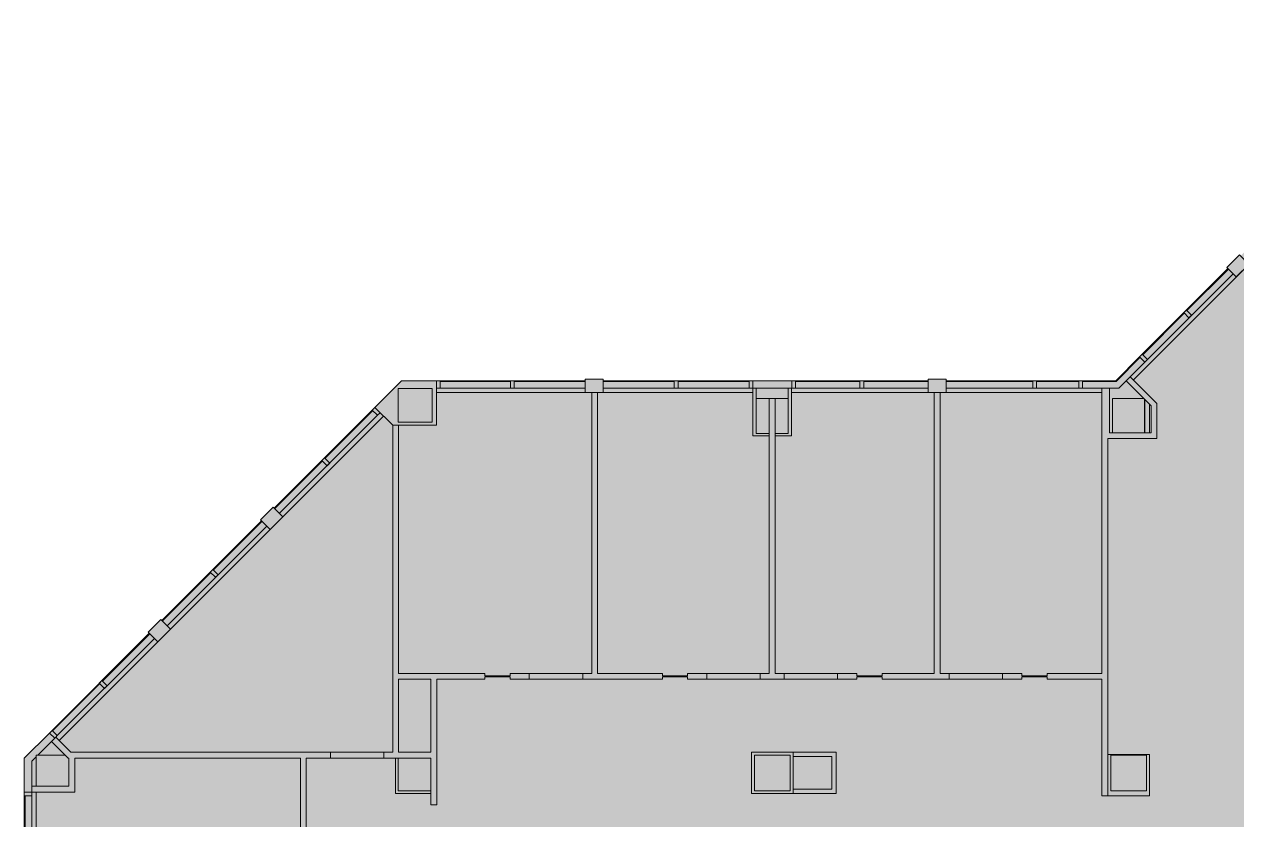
# Model space of a CAD drawing. Header units: inches. Extents: x -1101 to 2979, y -461 to 1753.
# Drawn here: x -1100 to -283, y 1217 to 1752 of the extents above; entities that cross this region are included whole.
import ezdxf

# ---------------------------------------------------------------- set-up
doc = ezdxf.new("R2010")
doc.units = ezdxf.units.IN
doc.header["$MEASUREMENT"] = 0
for name, color, linetype, lineweight in [('820 1st St NE_04_Clean_dwg _2_', 8, 'Continuous', 9), ('A-DETL-GENF', 92, 'Continuous', 9), ('A-WALL', 113, 'Continuous', 13), ('A-WALL-PATT', 111, 'Continuous', 13), ('I-WALL', 2, 'Continuous', 13), ('IRF-COLUMN', 250, 'Continuous', 9), ('IRF-COLUMN-HATCH', 250, 'Continuous', 9), ('IRF-WALL-FULL-HT', 250, 'Continuous', 9), ('IRF-WALL-FULL-HT-HATCH', 250, 'Continuous', 9), ('IRF-WINDOW', 250, 'Continuous', 9)]:
    doc.layers.add(name, color=color, linetype=linetype, lineweight=lineweight)

# ---------------------------------------------------------------- blocks, each defined once
blk = doc.blocks.new('820 1st St NE_04_Clean_dwg _2_-2559314-Reflected Ceiling Plan')
at = {"layer": 'IRF-COLUMN-HATCH'}
for points in [[(-835.59, 1484.07), (-824.84, 1484.07), (-824.84, 1506.92), (-847.59, 1506.92), (-847.59, 1484.07), (-837.87, 1484.07)], [(-344.98, 1477.07), (-344.98, 1499.55), (-345.5, 1500.07), (-366.48, 1500.07), (-366.48, 1477.07), (-345.82, 1477.07)], [(-1079.08, 1239.07), (-1069.59, 1239.07), (-1069.59, 1258.07), (-1069.93, 1258.07), (-1071.93, 1260.07), (-1091.59, 1260.07), (-1091.59, 1239.07), (-1082.61, 1239.07)], [(-830.53, 1236.07), (-825.59, 1236.07), (-825.59, 1258.07), (-847.59, 1258.07), (-847.59, 1236.07)], [(-607.59, 1236.07), (-583.59, 1236.07), (-583.59, 1260.07), (-607.59, 1260.07), (-607.59, 1245.97)], [(-364.81, 1236.07), (-343.59, 1236.07), (-343.59, 1260.07), (-367.59, 1260.07), (-367.59, 1236.07)]]:
    blk.add_hatch(color=256, dxfattribs=at).paths.add_polyline_path(points, flags=0)
h = blk.add_hatch(color=256, dxfattribs=at)
h.paths.add_polyline_path([(-597.73, 1476.57), (-597.73, 1500.07), (-606.48, 1500.07), (-606.48, 1476.57)], flags=0)
h.paths.add_polyline_path([(-584.98, 1476.57), (-584.98, 1500.07), (-593.73, 1500.07), (-593.73, 1476.57)], flags=0)
at = {"layer": 'IRF-WALL-FULL-HT-HATCH'}
for points in [[(-283.13, 1581.94), (-274.64, 1590.42), (-281.01, 1596.79), (-289.49, 1588.3), (-288.78, 1587.59)], [(-370.53, 1507.07), (-362.24, 1507.07), (-344.65, 1524.66), (-348.18, 1528.2), (-364.31, 1512.07), (-386.59, 1512.07), (-386.59, 1507.07), (-373.56, 1507.07)], [(-717.34, 1504.07), (-709.63, 1504.07), (-709.63, 1513.07), (-721.63, 1513.07), (-721.63, 1504.07)], [(-606.48, 1507.07), (-582.59, 1507.07), (-582.59, 1512.07), (-608.68, 1512.07), (-608.68, 1507.07)], [(-482.59, 1504.07), (-478.59, 1504.07), (-478.59, 1513.07), (-490.59, 1513.07), (-490.59, 1504.07), (-486.59, 1504.07)], [(-606.48, 1475.07), (-606.48, 1507.07), (-608.73, 1507.07), (-608.73, 1475.07), (-608.68, 1475.07)], [(-582.73, 1475.07), (-582.73, 1507.07), (-584.98, 1507.07), (-584.98, 1475.07)], [(-368.28, 1477.07), (-368.28, 1507.07), (-368.56, 1507.07), (-368.56, 1477.07)], [(-341.59, 1477.07), (-341.59, 1496.15), (-344.59, 1499.15), (-344.59, 1477.07), (-344.47, 1477.07)], [(-933.95, 1411.9), (-925.46, 1420.38), (-932, 1426.93), (-940.49, 1418.44), (-939.78, 1417.73)], [(-1009.61, 1336.24), (-1001.12, 1344.72), (-1007.66, 1351.27), (-1016.15, 1342.78), (-1015.44, 1342.07)], [(-1094.59, 1235.07), (-1094.59, 1255.85), (-1091.59, 1258.85), (-1091.59, 1260.07), (-1090.38, 1260.07), (-1079.08, 1271.36), (-1082.61, 1274.9), (-1099.59, 1257.92), (-1099.59, 1235.07), (-1099.31, 1235.07)], [(-825.59, 1234.07), (-825.59, 1236.07), (-847.59, 1236.07), (-847.59, 1258.07), (-849.59, 1258.07), (-849.59, 1234.07), (-830.53, 1234.07)], [(-552.59, 1234.07), (-552.59, 1262.07), (-581.59, 1262.07), (-581.59, 1259.07), (-555.59, 1259.07), (-555.59, 1237.07), (-581.59, 1237.07), (-581.59, 1234.07), (-555.59, 1234.07)]]:
    blk.add_hatch(color=256, dxfattribs=at).paths.add_polyline_path(points, flags=0)
h = blk.add_hatch(color=256, dxfattribs=at)
h.paths.add_polyline_path([(-851.38, 1482.07), (-821.95, 1482.07), (-821.95, 1512.07), (-845.45, 1512.07), (-863.41, 1494.1), (-853.38, 1484.07)], flags=0)
h.paths.add_polyline_path([(-845.95, 1484.07), (-847.59, 1484.07), (-847.59, 1506.92), (-824.84, 1506.92), (-824.84, 1484.07), (-835.59, 1484.07)], flags=0)
h = blk.add_hatch(color=256, dxfattribs=at)
h.paths.add_polyline_path([(-597.73, 1475.07), (-597.73, 1476.57), (-606.48, 1476.57), (-606.48, 1475.07)], flags=0)
h.paths.add_polyline_path([(-584.98, 1475.07), (-584.98, 1476.57), (-593.73, 1476.57), (-593.73, 1475.07)], flags=0)
h = blk.add_hatch(color=256, dxfattribs=at)
h.paths.add_polyline_path([(-1091.59, 1239.07), (-1091.59, 1258.85), (-1094.59, 1255.85), (-1094.59, 1239.07), (-1091.89, 1239.07)], flags=0)
h.paths.add_polyline_path([(-1090.38, 1260.07), (-1071.93, 1260.07), (-1081.15, 1269.29), (-1082.61, 1267.83)], flags=0)
h = blk.add_hatch(color=256, dxfattribs=at)
h.paths.add_polyline_path([(-609.59, 1234.07), (-581.59, 1234.07), (-581.59, 1262.07), (-609.59, 1262.07), (-609.59, 1236.07)], flags=0)
h.paths.add_polyline_path([(-607.59, 1236.07), (-607.59, 1260.07), (-583.59, 1260.07), (-583.59, 1236.07)], flags=0)
h = blk.add_hatch(color=256, dxfattribs=at)
h.paths.add_polyline_path([(-369.56, 1232.49), (-341.59, 1232.49), (-341.59, 1260.49), (-369.56, 1260.49), (-369.56, 1232.5)], flags=0)
h.paths.add_polyline_path([(-343.59, 1236.07), (-367.59, 1236.07), (-367.59, 1260.07), (-343.59, 1260.07), (-343.59, 1256.03)], flags=0)
at = {"layer": 'IRF-COLUMN'}
for p, q in [((-344.98, 1477.07), (-344.98, 1499.55)), ((-606.48, 1476.57), (-597.73, 1476.57))]:
    blk.add_line(p, q, dxfattribs=at)
at = {"layer": 'IRF-COLUMN', "flags": 128}
for points in [[(-847.59, 1484.07), (-824.84, 1484.07), (-824.84, 1506.92), (-847.59, 1506.92)], [(-607.59, 1236.07), (-583.59, 1236.07), (-583.59, 1260.07), (-607.59, 1260.07)], [(-367.59, 1236.07), (-343.59, 1236.07), (-343.59, 1260.07), (-367.59, 1260.07)]]:
    blk.add_lwpolyline(points, close=True, dxfattribs=at)
for points in [[(-597.73, 1500.07), (-606.48, 1500.07), (-606.48, 1476.57)], [(-593.73, 1476.57), (-584.98, 1476.57), (-584.98, 1500.07), (-593.73, 1500.07)], [(-345.5, 1500.07), (-366.48, 1500.07), (-366.48, 1477.07)], [(-1071.93, 1260.07), (-1091.59, 1260.07), (-1091.59, 1239.07)], [(-847.59, 1258.07), (-847.59, 1236.07), (-825.59, 1236.07)]]:
    blk.add_lwpolyline(points, dxfattribs=at)
at = {"layer": 'IRF-WALL-FULL-HT'}
for p, q in [((-721.63, 1509.32), (-721.63, 1509.82)), ((-713.34, 1504.07), (-709.63, 1504.07)), ((-709.63, 1509.82), (-709.63, 1509.32)), ((-584.98, 1507.07), (-584.98, 1500.07)), ((-490.59, 1509.32), (-490.59, 1509.82)), ((-482.59, 1504.07), (-478.59, 1504.07)), ((-478.59, 1509.82), (-478.59, 1509.32)), ((-344.59, 1477.07), (-344.59, 1499.15)), ((-341.59, 1496.15), (-341.59, 1477.07)), ((-847.38, 1482.07), (-821.95, 1482.07)), ((-1090.38, 1260.07), (-1081.15, 1269.29)), ((-341.59, 1260.49), (-369.56, 1260.49))]:
    blk.add_line(p, q, dxfattribs=at)
at = {"layer": 'IRF-WALL-FULL-HT', "flags": 128}
for points in [[(-274.64, 1590.42), (-281.01, 1596.79), (-289.49, 1588.3), (-283.13, 1581.94)], [(-925.46, 1420.38), (-932, 1426.93), (-940.49, 1418.44), (-933.95, 1411.9)], [(-1001.12, 1344.72), (-1009.61, 1336.24), (-1016.15, 1342.78), (-1007.66, 1351.27)]]:
    blk.add_lwpolyline(points, close=True, dxfattribs=at)
for points in [[(-347.83, 1527.84), (-364.11, 1511.57), (-386.59, 1511.57)], [(-354.54, 1514.76), (-344.65, 1524.66), (-348.18, 1528.2), (-364.31, 1512.07)], [(-821.95, 1482.07), (-821.95, 1512.07), (-845.45, 1512.07), (-863.41, 1494.1), (-851.38, 1482.07)], [(-709.63, 1504.07), (-709.63, 1513.07), (-721.63, 1513.07), (-721.63, 1504.07), (-717.34, 1504.07)], [(-582.73, 1507.07), (-582.59, 1507.07), (-582.59, 1512.07), (-608.68, 1512.07), (-608.68, 1507.07), (-606.48, 1507.07), (-606.48, 1500.07)], [(-478.59, 1504.07), (-478.59, 1513.07), (-490.59, 1513.07), (-490.59, 1504.07), (-486.59, 1504.07)], [(-364.31, 1512.07), (-386.59, 1512.07), (-386.59, 1507.07), (-373.56, 1507.07)], [(-368.56, 1507.07), (-362.24, 1507.07), (-357.37, 1511.93)], [(-608.68, 1507.07), (-608.73, 1507.07), (-608.73, 1475.07), (-597.73, 1475.07)], [(-593.73, 1475.07), (-582.73, 1475.07), (-582.73, 1507.07), (-584.98, 1507.07), (-606.48, 1507.07)], [(-1079.08, 1271.36), (-1082.61, 1274.9), (-1099.59, 1257.92), (-1099.59, 1235.07), (-1094.59, 1235.07)], [(-1094.59, 1239.07), (-1094.59, 1255.85), (-1091.59, 1258.85)], [(-849.59, 1258.07), (-849.59, 1234.07), (-825.59, 1234.07)], [(-581.59, 1234.07), (-552.59, 1234.07), (-552.59, 1262.07), (-581.59, 1262.07), (-609.59, 1262.07), (-609.59, 1234.07), (-581.59, 1234.07), (-581.59, 1262.07)], [(-581.59, 1237.07), (-555.59, 1237.07), (-555.59, 1259.07), (-581.59, 1259.07)], [(-369.56, 1232.49), (-341.59, 1232.49), (-341.59, 1260.49)]]:
    blk.add_lwpolyline(points, dxfattribs=at)
at = {"layer": 'IRF-WINDOW'}
for p, q in [((-352.42, 1512.64), (-134.63, 1730.44)), ((-316.36, 1559.31), (-288.43, 1587.24)), ((-342.88, 1526.43), (-285.25, 1584.06)), ((-346.06, 1529.61), (-318.13, 1557.54)), ((-820.57, 1512.07), (-821.3, 1512.07)), ((-820.09, 1512.07), (-721.63, 1512.07)), ((-819.45, 1511.57), (-772.11, 1511.57)), ((-769.61, 1511.57), (-721.63, 1511.57)), ((-709.63, 1511.57), (-661.66, 1511.57)), ((-659.16, 1511.57), (-611.18, 1511.57)), ((-581.36, 1512.07), (-583.86, 1512.07)), ((-580.09, 1511.57), (-536.59, 1511.57)), ((-534.09, 1511.57), (-490.59, 1511.57)), ((-478.59, 1511.57), (-420.09, 1511.57)), ((-417.59, 1511.57), (-389.09, 1511.57)), ((-821.95, 1504.07), (-717.34, 1504.07)), ((-821.3, 1507.07), (-820.57, 1507.07)), ((-820.09, 1507.07), (-721.63, 1507.07)), ((-819.45, 1509.82), (-819.45, 1509.32)), ((-713.34, 1504.07), (-608.73, 1504.07)), ((-611.18, 1509.32), (-611.18, 1509.82)), ((-582.73, 1504.07), (-486.59, 1504.07)), ((-582.61, 1507.07), (-581.36, 1507.07)), ((-580.09, 1509.82), (-580.09, 1509.32)), ((-580.09, 1507.07), (-490.59, 1507.07)), ((-482.59, 1504.07), (-373.56, 1504.07)), ((-389.09, 1509.32), (-389.09, 1509.82)), ((-1076.03, 1269.82), (-857.58, 1488.27)), ((-930.94, 1425.86), (-898.77, 1458.04)), ((-897.18, 1456.45), (-897.53, 1456.8)), ((-895.76, 1458.57), (-895.41, 1458.21)), ((-1006.95, 1350.56), (-939.78, 1417.73)), ((-1003.42, 1347.02), (-936.24, 1414.2)), ((-972.13, 1384.68), (-939.43, 1417.38)), ((-1006.6, 1350.2), (-973.9, 1382.91)), ((-972.31, 1381.32), (-972.66, 1381.67)), ((-970.89, 1383.44), (-970.54, 1383.08)), ((-1046.91, 1309.9), (-1015.09, 1341.72)), ((-1077.31, 1273.13), (-1011.9, 1338.54)), ((-1080.49, 1276.31), (-1048.67, 1308.13)), ((-1045.67, 1308.66), (-1045.31, 1308.31)), ((-1047.08, 1306.54), (-1047.44, 1306.89)), ((-1079.26, 1275.07), (-1078.9, 1274.72)), ((-1094.59, 1235.07), (-1099.31, 1235.07)), ((-1094.59, 1232.57), (-1094.59, 1235.07)), ((-1091.59, 1130.12), (-1091.59, 1235.07)), ((-1099.08, 1232.57), (-1099.08, 1186.04)), ((-1096.84, 1232.57), (-1097.34, 1232.57))]:
    blk.add_line(p, q, dxfattribs=at)
at = {"layer": 'IRF-WINDOW', "flags": 128}
for points in [[(-346.41, 1529.97), (-348.18, 1528.2), (-344.65, 1524.66), (-342.88, 1526.43), (-346.41, 1529.97), (-288.78, 1587.59)], [(-709.63, 1507.07), (-611.18, 1507.07), (-611.18, 1512.07)], [(-611.18, 1507.07), (-608.68, 1507.07), (-608.68, 1512.07), (-611.18, 1512.07), (-709.63, 1512.07)], [(-490.59, 1512.07), (-580.09, 1512.07), (-582.59, 1512.07), (-582.59, 1507.07), (-580.09, 1507.07), (-580.09, 1512.07)], [(-478.59, 1507.07), (-389.09, 1507.07), (-389.09, 1512.07)], [(-389.09, 1507.07), (-386.59, 1507.07), (-386.59, 1512.07), (-389.09, 1512.07), (-478.59, 1512.07)], [(-861.64, 1488.8), (-859.88, 1490.57), (-863.41, 1494.1), (-865.18, 1492.33), (-931.29, 1426.22)], [(-927.76, 1422.68), (-861.64, 1488.8), (-865.18, 1492.33)], [(-1015.44, 1342.07), (-1080.85, 1276.67), (-1082.61, 1274.9), (-1079.08, 1271.36)], [(-1078.33, 1272.12), (-1077.31, 1273.13), (-1080.85, 1276.67)], [(-1099.59, 1134.3), (-1099.59, 1232.57), (-1099.59, 1235.07)], [(-1094.59, 1134.3), (-1094.59, 1232.57), (-1099.59, 1232.57)]]:
    blk.add_lwpolyline(points, dxfattribs=at)
for points in [[(-316.71, 1559.66), (-318.48, 1557.9), (-314.95, 1554.36), (-313.18, 1556.13)], [(-819.45, 1512.07), (-821.95, 1512.07), (-821.95, 1507.07), (-819.45, 1507.07)], [(-769.61, 1512.07), (-772.11, 1512.07), (-772.11, 1507.07), (-769.61, 1507.07)], [(-659.16, 1512.07), (-661.66, 1512.07), (-661.66, 1507.07), (-659.16, 1507.07)], [(-534.09, 1512.07), (-536.59, 1512.07), (-536.59, 1507.07), (-534.09, 1507.07)], [(-417.59, 1512.07), (-420.09, 1512.07), (-420.09, 1507.07), (-417.59, 1507.07)], [(-864.83, 1491.98), (-897, 1459.81)], [(-897.35, 1460.16), (-899.12, 1458.39), (-895.59, 1454.86), (-893.82, 1456.62), (-897.35, 1460.16), (-899.12, 1458.39), (-895.59, 1454.86), (-893.82, 1456.62)], [(-972.48, 1385.03), (-974.25, 1383.26), (-970.72, 1379.73), (-968.95, 1381.49)], [(-1047.26, 1310.25), (-1049.03, 1308.49), (-1045.49, 1304.95), (-1043.72, 1306.72)]]:
    blk.add_lwpolyline(points, close=True, dxfattribs=at)

msp = doc.modelspace()

# ---------------------------------------------------------------- hatches: boundary and pattern name
at = {"layer": 'A-DETL-GENF'}
h = msp.add_hatch(color=9, dxfattribs=at)
h.paths.add_polyline_path([(-421.68, 111.26), (-368.71, 111.26), (-368.71, 149.72), (-357.59, 149.72), (-357.59, 514.07), (-371.59, 514.07), (-371.59, 546.01), (-357.59, 546.01), (-357.59, 695.99), (-69.59, 695.99), (-69.59, 756.49), (-190.59, 756.49), (-190.59, 764.49), (-214.59, 764.49), (-214.59, 756.49), (-233.03, 756.49), (-233.03, 776.24), (-199.53, 776.24), (-199.53, 865.24), (-226.53, 865.24), (-226.53, 1018.19), (-341.59, 1018.19), (-341.59, 994.07), (-369.59, 994.07), (-369.59, 1018.19), (-581.59, 1018.19), (-581.59, 994.07), (-605.71, 994.07), (-605.71, 782.07), (-581.59, 782.07), (-581.59, 754.07), (-1062.84, 754.07), (-1062.84, 755.32), (-1094.59, 755.32), (-1094.59, 755.07), (-1099.31, 755.07), (-1099.31, 540.51), (-1072.11, 540.51), (-1056.38, 524.78), (-1082.59, 498.57), (-1084.63, 500.62), (-1084.63, 458.62), (-898.14, 272.12), (-861.14, 272.12), (-864.41, 275.4), (-835.7, 304.11), (-821.83, 290.23), (-821.83, 258.66), (-847.67, 258.66), (-847.54, 258.52), (-608.55, 258.52), (-608.55, 300.82), (-582.34, 300.82), (-582.34, 259.53), (-592.94, 248.93), (-455.27, 111.26)], flags=0)
h.paths.add_polyline_path([(-592.94, 256), (-587.34, 261.6), (-587.34, 276.07), (-603.55, 276.07), (-603.55, 263.52), (-600.47, 263.52), (-595.07, 258.13)], flags=0)
h.paths.add_polyline_path([(-847.59, 265.64), (-847.59, 285.15), (-857.34, 275.4), (-848.41, 266.46)], flags=0)
h.paths.add_polyline_path([(-835.7, 286.82), (-825.48, 286.82), (-835.7, 297.04), (-845.92, 286.82), (-843.68, 286.82)], flags=0)
h.paths.add_polyline_path([(-1082.59, 505.64), (-1072.17, 516.07), (-1093.01, 516.07), (-1084.36, 507.41)], flags=0)
h.paths.add_polyline_path([(-847.59, 514.07), (-849.59, 514.07), (-849.59, 542.07), (-821.59, 542.07), (-821.59, 514.07), (-823.59, 514.07)], flags=0)
h.paths.add_polyline_path([(-604.8, 516.07), (-611.59, 516.07), (-611.59, 546.07), (-547.59, 546.07), (-547.59, 516.07), (-602.54, 516.07)], flags=0)
h.paths.add_polyline_path([(-1071.59, 516.64), (-1063.45, 524.78), (-1071.59, 532.92), (-1071.59, 522.05)], flags=0)
h.paths.add_polyline_path([(-567.77, 519.07), (-550.59, 519.07), (-550.59, 543.07), (-608.59, 543.07), (-608.59, 519.07), (-604.8, 519.07), (-604.8, 540.07), (-583.59, 540.07), (-583.59, 519.07), (-574.59, 519.07)], flags=0)
h.paths.add_polyline_path([(-357.59, 754.07), (-369.59, 754.07), (-369.59, 782.07), (-341.59, 782.07), (-341.59, 754.07), (-353.59, 754.07)], flags=0)
h.paths.add_polyline_path([(687.82, 755.49), (700.41, 755.49), (700.41, 764.49), (676.41, 764.49), (676.41, 755.49)], flags=0)
h.paths.add_polyline_path([(658.41, 755.49), (658.41, 763.49), (672.41, 763.49), (672.41, 768.49), (705.41, 768.49), (705.41, 965.49), (620.41, 965.49), (620.41, 763.49), (622.41, 763.49), (622.41, 755.49)], flags=0)
h.paths.add_polyline_path([(606.41, 755.49), (606.41, 760.49), (612.41, 760.49), (612.41, 947.23), (592.41, 947.23), (592.41, 971.23), (612.41, 971.23), (612.41, 1012.49), (422.41, 1012.49), (422.41, 816.07), (564.41, 816.07), (564.41, 760.49), (570.41, 760.49), (570.41, 755.49)], flags=0)
h.paths.add_polyline_path([(496.41, 755.49), (496.41, 760.49), (559.41, 760.49), (559.41, 811.07), (422.41, 811.07), (422.41, 760.49), (460.41, 760.49), (460.41, 755.49)], flags=0)
h.paths.add_polyline_path([(32.47, 756.49), (32.47, 762.49), (35.47, 762.49), (35.47, 780.49), (63.67, 780.49), (63.67, 874.6), (-24.53, 874.6), (-24.53, 898.6), (-52.53, 898.6), (-52.53, 924.6), (-168.53, 924.6), (-168.53, 892.6), (-184.59, 892.6), (-184.59, 783.49), (-145.59, 783.49), (-145.59, 775.49), (-19.59, 775.49), (-19.59, 837.07), (-13.59, 837.07), (-13.59, 762.49), (-3.53, 762.49), (-3.53, 756.49)], flags=0)
h.paths.add_polyline_path([(41.47, 756.49), (63.67, 756.49), (63.67, 774.49), (41.47, 774.49), (41.47, 762.49)], flags=0)
h.paths.add_polyline_path([(-1094.59, 757.57), (-1087.59, 757.57), (-1087.59, 778.92), (-1094.59, 778.92), (-1094.59, 777.61)], flags=0)
h.paths.add_polyline_path([(-966.82, 757.82), (-913.59, 757.82), (-913.59, 814.12), (-911.84, 814.12), (-911.84, 831.12), (-913.59, 831.12), (-913.59, 844.12), (-909.59, 844.12), (-909.59, 831.12), (-911.34, 831.12), (-911.34, 814.12), (-909.59, 814.12), (-909.59, 798.07), (-891.59, 798.07), (-891.59, 794.07), (-909.59, 794.07), (-909.59, 757.82), (-849.59, 757.82), (-849.59, 794.07), (-855.59, 794.07), (-855.59, 798.07), (-849.59, 798.07), (-849.59, 854.07), (-847.84, 854.07), (-847.84, 871.07), (-849.59, 871.07), (-849.59, 884.07), (-845.59, 884.07), (-845.59, 871.07), (-847.34, 871.07), (-847.34, 854.07), (-845.59, 854.07), (-845.59, 782.07), (-821.59, 782.07), (-821.59, 757.82), (-609.59, 757.82), (-609.59, 782.07), (-609.46, 782.07), (-609.46, 926.07), (-845.59, 926.07), (-845.59, 920.07), (-849.59, 920.07), (-849.59, 936.07), (-845.59, 936.07), (-845.59, 930.07), (-609.46, 930.07), (-609.46, 994.07), (-609.59, 994.07), (-609.59, 1018.07), (-821.59, 1018.07), (-821.59, 994.07), (-845.59, 994.07), (-845.59, 972.07), (-849.59, 972.07), (-849.59, 1184.49), (-825.59, 1184.49), (-825.59, 1190.49), (-821.59, 1190.49), (-821.59, 1184.49), (-801.59, 1184.49), (-801.59, 1182.74), (-784.59, 1182.74), (-784.59, 1184.49), (-771.59, 1184.49), (-771.59, 1180.49), (-784.59, 1180.49), (-784.59, 1182.24), (-801.59, 1182.24), (-801.59, 1180.49), (-845.59, 1180.49), (-845.59, 1022.07), (-729.59, 1022.07), (-729.59, 1180.49), (-735.59, 1180.49), (-735.59, 1184.49), (-719.59, 1184.49), (-719.59, 1180.49), (-725.59, 1180.49), (-725.59, 1022.07), (-609.59, 1022.07), (-609.59, 1180.49), (-653.59, 1180.49), (-653.59, 1182.24), (-670.59, 1182.24), (-670.59, 1180.49), (-683.59, 1180.49), (-683.59, 1184.49), (-670.59, 1184.49), (-670.59, 1182.74), (-653.59, 1182.74), (-653.59, 1184.49), (-599.59, 1184.49), (-599.59, 1180.49), (-605.59, 1180.49), (-605.59, 1022.07), (-581.59, 1022.07), (-581.59, 1021.94), (-477.59, 1021.94), (-477.59, 1180.49), (-533.59, 1180.49), (-533.59, 1182.24), (-550.59, 1182.24), (-550.59, 1180.49), (-563.59, 1180.49), (-563.59, 1184.49), (-550.59, 1184.49), (-550.59, 1182.74), (-533.59, 1182.74), (-533.59, 1184.49), (-417.59, 1184.49), (-417.59, 1182.74), (-400.59, 1182.74), (-400.59, 1184.49), (-387.59, 1184.49), (-387.59, 1180.49), (-400.59, 1180.49), (-400.59, 1182.24), (-417.59, 1182.24), (-417.59, 1180.49), (-473.59, 1180.49), (-473.59, 1021.94), (-369.59, 1021.94), (-369.59, 1022.07), (-345.59, 1022.07), (-345.59, 1180.49), (-351.59, 1180.49), (-351.59, 1184.49), (-335.59, 1184.49), (-335.59, 1180.49), (-341.59, 1180.49), (-341.59, 1021.94), (-226.53, 1021.94), (-226.53, 1180.49), (-269.59, 1180.49), (-269.59, 1182.24), (-286.59, 1182.24), (-286.59, 1180.49), (-299.59, 1180.49), (-299.59, 1184.49), (-286.59, 1184.49), (-286.59, 1182.74), (-269.59, 1182.74), (-269.59, 1184.49), (-226.53, 1184.49), (-226.51, 1260.49), (-129.59, 1260.49), (-129.59, 1405.07), (-105.59, 1405.07), (-105.59, 1472.07), (-129.59, 1472.07), (-129.59, 1502.07), (-101.59, 1502.07), (-101.59, 1405.07), (-71.59, 1405.07), (-71.59, 1401.07), (-125.59, 1401.07), (-125.59, 1260.49), (-29.59, 1260.49), (-29.59, 1401.07), (-35.59, 1401.07), (-35.59, 1405.07), (-29.59, 1405.07), (-29.59, 1456.07), (-25.59, 1456.07), (-25.59, 1381.28), (133.27, 1381.28), (133.27, 1474.07), (110.41, 1474.07), (110.41, 1498.07), (-25.59, 1498.07), (-25.59, 1492.07), (-29.59, 1492.07), (-29.59, 1502.07), (133.27, 1502.07), (133.27, 1562.07), (127.27, 1562.07), (127.27, 1566.07), (133.27, 1566.07), (133.27, 1715.07), (111.27, 1715.07), (111.27, 1747.07), (111.44, 1747.07), (111.44, 1752.07), (10.39, 1752.07), (10.39, 1746.07), (-1.61, 1746.07), (-1.61, 1752.07), (-103.44, 1752.07), (-103.47, 1724.32), (-115.99, 1711.8), (-116.43, 1712.16), (-117.59, 1713.4), (-117.59, 1566.07), (-69.61, 1566.07), (-69.61, 1564.32), (-52.61, 1564.32), (-52.61, 1566.07), (-39.61, 1566.07), (-39.61, 1562.07), (-52.61, 1562.07), (-52.61, 1563.82), (-69.61, 1563.82), (-69.61, 1562.07), (-121.59, 1562.07), (-121.59, 1715.07), (-119.26, 1715.07), (-140.28, 1736.09), (-202.52, 1673.86), (-196.86, 1668.2), (-205.35, 1659.72), (-211, 1665.38), (-280.3, 1596.08), (-274.64, 1590.42), (-283.13, 1581.94), (-288.78, 1587.59), (-348.18, 1528.2), (-344.65, 1524.66), (-354.54, 1514.76), (-336.53, 1496.75), (-336.53, 1473.07), (-369.56, 1473.07), (-369.56, 1260.49), (-341.59, 1260.49), (-341.59, 1232.49), (-373.56, 1232.49), (-373.56, 1311.07), (-410.59, 1311.07), (-410.59, 1312.82), (-427.59, 1312.82), (-427.59, 1311.07), (-440.59, 1311.07), (-440.59, 1315.07), (-427.59, 1315.07), (-427.59, 1313.32), (-410.59, 1313.32), (-410.59, 1315.07), (-373.56, 1315.07), (-373.56, 1507.07), (-386.59, 1507.07), (-386.59, 1511.57), (-478.59, 1511.57), (-478.59, 1504.07), (-482.59, 1504.07), (-482.59, 1315.07), (-476.59, 1315.07), (-476.59, 1311.07), (-521.73, 1311.07), (-521.73, 1312.82), (-538.73, 1312.82), (-538.73, 1311.07), (-551.73, 1311.07), (-551.73, 1315.07), (-538.73, 1315.07), (-538.73, 1313.32), (-521.73, 1313.32), (-521.73, 1315.07), (-486.59, 1315.07), (-486.59, 1504.07), (-490.59, 1504.07), (-490.59, 1511.57), (-582.59, 1511.57), (-582.59, 1507.07), (-582.73, 1507.07), (-582.73, 1475.07), (-593.73, 1475.07), (-593.73, 1315.07), (-587.73, 1315.07), (-587.73, 1311.07), (-603.73, 1311.07), (-603.73, 1315.07), (-597.73, 1315.07), (-597.73, 1475.07), (-608.73, 1475.07), (-608.73, 1507.07), (-608.68, 1507.07), (-608.68, 1511.57), (-709.63, 1511.57), (-709.63, 1504.07), (-713.34, 1504.07), (-713.34, 1315.07), (-669.73, 1315.07), (-669.73, 1313.32), (-652.73, 1313.32), (-652.73, 1315.07), (-639.73, 1315.07), (-639.73, 1311.07), (-652.73, 1311.07), (-652.73, 1312.82), (-669.73, 1312.82), (-669.73, 1311.07), (-723.34, 1311.07), (-723.34, 1315.07), (-717.34, 1315.07), (-717.34, 1504.07), (-721.63, 1504.07), (-721.63, 1511.57), (-821.95, 1511.57), (-821.95, 1482.07), (-847.38, 1482.07), (-847.38, 1315.07), (-789.34, 1315.07), (-789.34, 1313.32), (-772.34, 1313.32), (-772.34, 1315.07), (-759.34, 1315.07), (-759.34, 1311.07), (-772.34, 1311.07), (-772.34, 1312.82), (-789.34, 1312.82), (-789.34, 1311.07), (-821.59, 1311.07), (-821.59, 1226.49), (-825.59, 1226.49), (-825.59, 1234.07), (-849.59, 1234.07), (-849.59, 1258.07), (-857.38, 1258.07), (-857.38, 1262.07), (-851.38, 1262.07), (-851.38, 1482.07), (-863.41, 1494.1), (-931.29, 1426.22), (-925.46, 1420.38), (-933.95, 1411.9), (-939.78, 1417.73), (-1006.95, 1350.56), (-1001.12, 1344.72), (-1009.61, 1336.24), (-1015.44, 1342.07), (-1082.61, 1274.9), (-1079.08, 1271.36), (-1078.33, 1272.12), (-1068.28, 1262.07), (-893.38, 1262.07), (-893.38, 1258.07), (-909.59, 1258.07), (-909.59, 1202.12), (-911.34, 1202.12), (-911.34, 1185.12), (-909.59, 1185.12), (-909.59, 1172.12), (-913.59, 1172.12), (-913.59, 1185.12), (-911.84, 1185.12), (-911.84, 1202.12), (-913.59, 1202.12), (-913.59, 1258.07), (-1065.59, 1258.07), (-1065.59, 1235.07), (-1099.31, 1235.07), (-1099.31, 1134.3), (-1091.59, 1134.3), (-1091.59, 1130.12), (-913.59, 1130.12), (-913.59, 1136.12), (-909.59, 1136.12), (-909.59, 1082.12), (-911.34, 1082.12), (-911.34, 1065.12), (-909.59, 1065.12), (-909.59, 1052.07), (-913.59, 1052.07), (-913.59, 1065.12), (-911.84, 1065.12), (-911.84, 1082.12), (-913.59, 1082.12), (-913.59, 1126.12), (-1091.59, 1126.12), (-1091.59, 1122.3), (-1099.31, 1122.3), (-1099.31, 1021.17), (-1062.09, 1021.17), (-1062.09, 1010.07), (-913.59, 1010.07), (-913.59, 1016.07), (-909.59, 1016.07), (-909.59, 1000.07), (-913.59, 1000.07), (-913.59, 1006.07), (-1062.09, 1006.07), (-1062.09, 995.07), (-1099.31, 995.07), (-1099.31, 890.12), (-913.59, 890.12), (-913.59, 934.12), (-911.84, 934.12), (-911.84, 951.12), (-913.59, 951.12), (-913.59, 964.07), (-909.59, 964.07), (-909.59, 951.12), (-911.34, 951.12), (-911.34, 934.12), (-909.59, 934.12), (-909.59, 880.12), (-913.59, 880.12), (-913.59, 886.12), (-1099.31, 886.12), (-1099.31, 781.17), (-1062.09, 781.17), (-1062.09, 757.82), (-1058.15, 757.82)], flags=0)
h.paths.add_polyline_path([(-218.59, 761.49), (-218.59, 768.49), (-190.59, 768.49), (-190.59, 865.24), (-195.53, 865.24), (-195.53, 772.24), (-229.03, 772.24), (-229.03, 761.49)], flags=0)
h.paths.add_polyline_path([(-151.59, 762.49), (-19.59, 762.49), (-19.59, 769.49), (-151.59, 769.49), (-151.59, 777.49), (-184.59, 777.49), (-184.59, 762.49)], flags=0)
h.paths.add_polyline_path([(323.41, 763.49), (414.41, 763.49), (414.41, 868.07), (323.41, 868.07), (323.41, 846.07), (315.41, 846.07), (315.41, 794.07), (323.41, 794.07), (323.41, 777.61)], flags=0)
h.paths.add_polyline_path([(71.67, 763.49), (163.41, 763.49), (163.41, 794.07), (171.41, 794.07), (171.41, 846.07), (163.41, 846.07), (163.41, 868.07), (71.67, 868.07), (71.67, 777.61)], flags=0)
h.paths.add_polyline_path([(-220.53, 871.24), (-190.59, 871.24), (-190.59, 898.6), (-174.53, 898.6), (-174.53, 903.6), (-220.53, 903.6), (-220.53, 892.6)], flags=0)
h.paths.add_polyline_path([(414.41, 876.07), (414.41, 971.99), (323.41, 971.99), (323.41, 947.36), (315.41, 947.36), (315.41, 895.36), (323.41, 895.36), (323.41, 876.07), (396.03, 876.07)], flags=0)
h.paths.add_polyline_path([(163.41, 876.07), (163.41, 895.36), (171.41, 895.36), (171.41, 947.36), (163.41, 947.36), (163.41, 974.07), (74.67, 974.07), (74.67, 876.07), (123.46, 876.07)], flags=0)
h.paths.add_polyline_path([(-1.61, 880.6), (66.67, 880.6), (66.67, 1130.49), (-80.33, 1130.49), (-80.33, 1190.49), (-83.43, 1190.49), (-83.43, 1196.49), (-119.43, 1196.49), (-119.43, 1190.49), (-122.53, 1190.49), (-122.53, 940.6), (-18.53, 940.6), (-18.53, 880.6)], flags=0)
h.paths.add_polyline_path([(-24.53, 904.6), (-24.53, 934.6), (-168.53, 934.6), (-168.53, 930.6), (-46.53, 930.6), (-46.53, 904.6)], flags=0)
h.paths.add_polyline_path([(-220.53, 911.6), (-174.53, 911.6), (-174.53, 940.6), (-130.53, 940.6), (-130.53, 978.07), (-220.53, 978.07), (-220.53, 934.6)], flags=0)
h.paths.add_polyline_path([(668.6, 973.49), (707.41, 973.49), (707.41, 1051.49), (659.41, 1051.49), (659.41, 1012.49), (617.41, 1012.49), (617.41, 973.49), (659.41, 973.49)], flags=0)
h.paths.add_polyline_path([(396.03, 979.99), (414.41, 979.99), (414.41, 1080.07), (323.41, 1080.07), (323.41, 1055.36), (315.41, 1055.36), (315.41, 1003.36), (323.41, 1003.36), (323.41, 979.99)], flags=0)
h.paths.add_polyline_path([(123.46, 982.07), (163.41, 982.07), (163.41, 1003.36), (171.41, 1003.36), (171.41, 1055.36), (163.41, 1055.36), (163.41, 1080.07), (74.67, 1080.07), (74.67, 982.07)], flags=0)
h.paths.add_polyline_path([(-149.11, 986.07), (-130.53, 986.07), (-130.53, 1190.49), (-133.53, 1190.49), (-133.53, 1196.49), (-169.53, 1196.49), (-169.53, 1190.49), (-191.53, 1190.49), (-191.53, 1184.49), (-211.03, 1184.49), (-211.03, 1150.99), (-218.53, 1150.99), (-218.53, 986.07), (-151.48, 986.07)], flags=0)
h.paths.add_polyline_path([(-1094.59, 1000.07), (-1087.59, 1000.07), (-1087.59, 1018.92), (-1094.59, 1018.92), (-1094.59, 1006.07)], flags=0)
h.paths.add_polyline_path([(612.41, 1018.49), (653.41, 1018.49), (653.41, 1022.24), (590.66, 1022.24), (590.66, 1046.24), (570.91, 1046.24), (570.91, 1022.24), (442.91, 1022.24), (442.91, 1046.24), (422.41, 1046.24), (422.41, 1018.49), (593.79, 1018.49)], flags=0)
h.paths.add_polyline_path([(447.91, 1027.24), (565.91, 1027.24), (565.91, 1051.24), (595.66, 1051.24), (595.66, 1027.24), (653.41, 1027.24), (653.41, 1175.99), (530.91, 1175.99), (530.91, 1107.99), (464.41, 1107.99), (464.41, 1112.99), (485.41, 1112.99), (485.41, 1118.99), (490.41, 1118.99), (490.41, 1112.99), (525.91, 1112.99), (525.91, 1175.49), (490.41, 1175.49), (490.41, 1142.99), (485.41, 1142.99), (485.41, 1190.49), (481.41, 1190.49), (481.41, 1196.49), (445.41, 1196.49), (445.41, 1190.49), (422.41, 1190.49), (422.41, 1112.99), (428.41, 1112.99), (428.41, 1107.99), (422.41, 1107.99), (422.41, 1051.24), (447.91, 1051.24)], flags=0)
h.paths.add_polyline_path([(659.41, 1057.49), (707.41, 1057.49), (707.41, 1074.49), (659.41, 1074.49)], flags=0)
h.paths.add_polyline_path([(323.41, 1088.07), (414.41, 1088.07), (414.41, 1188.49), (323.41, 1188.49), (323.41, 1156.26), (315.41, 1156.26), (315.41, 1104.26), (323.41, 1104.26)], flags=0)
h.paths.add_polyline_path([(112.02, 1088.07), (163.41, 1088.07), (163.41, 1104.26), (171.41, 1104.26), (171.41, 1156.26), (163.41, 1156.26), (163.41, 1188.49), (74.67, 1188.49), (74.67, 1088.07)], flags=0)
h.paths.add_polyline_path([(-24.53, 1136.49), (48.67, 1136.49), (48.67, 1190.49), (30.67, 1190.49), (30.67, 1196.49), (-5.33, 1196.49), (-5.33, 1190.49), (-74.33, 1190.49), (-74.33, 1136.49), (-69.59, 1136.49)], flags=0)
h.paths.add_polyline_path([(66.67, 1136.49), (66.67, 1190.49), (54.67, 1190.49), (54.67, 1136.49), (63.67, 1136.49)], flags=0)
h.paths.add_polyline_path([(-216.03, 1155.99), (-216.03, 1184.49), (-218.53, 1184.49), (-218.53, 1155.99)], flags=0)
h.paths.add_polyline_path([(653.41, 1180.99), (653.41, 1190.49), (524.41, 1190.49), (524.41, 1181.49), (525.91, 1181.49), (525.91, 1180.99), (611.63, 1180.99)], flags=0)
h.paths.add_polyline_path([(491.41, 1181.49), (518.41, 1181.49), (518.41, 1196.49), (491.41, 1196.49), (491.41, 1187.28)], flags=0)
h.paths.add_polyline_path([(680.41, 1182.49), (680.41, 1196.49), (662.41, 1196.49), (662.41, 1192.49), (659.41, 1192.49), (659.41, 1182.49), (668.6, 1182.49)], flags=0)
h.paths.add_polyline_path([(-213.53, 1188.49), (-195.53, 1188.49), (-195.53, 1196.49), (-213.53, 1196.49), (-213.53, 1190.49)], flags=0)
h.paths.add_polyline_path([(-609.59, 1234.07), (-609.59, 1262.07), (-552.59, 1262.07), (-552.59, 1234.07), (-609.46, 1234.07)], flags=0)
h.paths.add_polyline_path([(-555.59, 1237.07), (-555.59, 1259.07), (-581.59, 1259.07), (-581.59, 1237.07), (-557.96, 1237.07)], flags=0)
h.paths.add_polyline_path([(54.67, 1260.49), (133.27, 1260.49), (133.27, 1377.28), (-25.59, 1377.28), (-25.59, 1260.49), (48.67, 1260.49)], flags=0)
h.paths.add_polyline_path([(-847.38, 1262.07), (-825.59, 1262.07), (-825.59, 1311.07), (-847.38, 1311.07)], flags=0)
h.paths.add_polyline_path([(-341.59, 1477.07), (-340.53, 1477.07), (-340.53, 1495.09), (-341.59, 1496.15), (-341.59, 1478.12)], flags=0)
h.paths.add_polyline_path([(-344.65, 1477.07), (-344.59, 1477.07), (-344.59, 1499.15), (-344.98, 1499.55), (-344.98, 1477.07)], flags=0)
h.paths.add_polyline_path([(-366.48, 1477.07), (-366.48, 1500.07), (-345.5, 1500.07), (-357.37, 1511.93), (-362.24, 1507.07), (-368.28, 1507.07), (-368.28, 1477.07)], flags=0)
h.paths.add_polyline_path([(-597.73, 1500.07), (-584.98, 1500.07), (-584.98, 1507.07), (-606.48, 1507.07), (-606.48, 1500.07)], flags=0)
h.paths.add_polyline_path([(78.27, 1562.07), (78.27, 1563.82), (61.27, 1563.82), (61.27, 1562.07), (-3.61, 1562.07), (-3.61, 1566.07), (2.39, 1566.07), (2.39, 1745.57), (6.39, 1745.57), (6.39, 1566.07), (61.27, 1566.07), (61.27, 1564.32), (78.27, 1564.32), (78.27, 1566.07), (91.27, 1566.07), (91.27, 1562.07)], flags=0)
h.paths.add_polyline_path([(-115.99, 1716.04), (-107.72, 1724.32), (-124.26, 1724.32), (-116.51, 1716.57)], flags=0)
h.paths.add_polyline_path([(-127.59, 1727.64), (-127.59, 1741.72), (-134.63, 1734.68), (-129.08, 1729.13)], flags=0)
h.paths.add_polyline_path([(124.84, 1740.07), (133.27, 1740.07), (133.27, 1747.07), (113.52, 1747.07), (113.52, 1740.07), (123.46, 1740.07)], flags=0)
at = {"layer": 'A-WALL-PATT'}
for points in [[(-336.53, 1491.09), (-336.53, 1496.75), (-354.54, 1514.76), (-357.37, 1511.93), (-337.25, 1491.81)], [(-713.34, 1315.07), (-713.34, 1504.07), (-717.34, 1504.07), (-717.34, 1315.07)], [(-482.59, 1315.07), (-482.59, 1504.07), (-486.59, 1504.07), (-486.59, 1315.07)], [(-369.53, 1473.07), (-368.56, 1473.07), (-368.56, 1507.07), (-373.56, 1507.07), (-373.56, 1473.07), (-369.56, 1473.07)], [(-593.73, 1315.07), (-593.73, 1500.07), (-597.73, 1500.07), (-597.73, 1315.07)], [(-340.53, 1477.07), (-336.53, 1477.07), (-336.53, 1491.09), (-340.53, 1495.09)], [(-847.59, 1258.07), (-847.38, 1258.07), (-847.38, 1482.07), (-851.38, 1482.07), (-851.38, 1258.07), (-847.74, 1258.07)], [(-369.59, 1232.49), (-369.56, 1232.5), (-369.56, 1473.07), (-373.56, 1473.07), (-373.56, 1232.49)], [(-339.53, 1473.07), (-336.53, 1473.07), (-336.53, 1477.07), (-368.56, 1477.07), (-368.56, 1473.07), (-341.59, 1473.07)], [(-847.38, 1311.07), (-789.34, 1311.07), (-789.34, 1315.07), (-847.38, 1315.07)], [(-823.59, 1226.49), (-821.59, 1226.49), (-821.59, 1311.07), (-825.59, 1311.07), (-825.59, 1226.49)], [(-772.34, 1312.82), (-772.34, 1313.32), (-789.34, 1313.32), (-789.34, 1312.82)], [(-669.73, 1312.82), (-652.73, 1312.82), (-652.73, 1313.32), (-669.73, 1313.32)], [(-538.73, 1312.82), (-521.73, 1312.82), (-521.73, 1313.32), (-538.73, 1313.32)], [(-423.87, 1312.82), (-410.59, 1312.82), (-410.59, 1313.32), (-427.59, 1313.32), (-427.59, 1312.82)], [(-373.56, 1311.07), (-373.56, 1315.07), (-410.59, 1315.07), (-410.59, 1311.07)], [(-1064.28, 1258.07), (-1078.33, 1272.12), (-1081.15, 1269.29), (-1069.93, 1258.07), (-1065.59, 1258.07)], [(-1067.59, 1235.07), (-1065.59, 1235.07), (-1065.59, 1258.07), (-1069.59, 1258.07), (-1069.59, 1235.07)], [(-913.59, 1202.12), (-909.59, 1202.12), (-909.59, 1258.07), (-913.59, 1258.07), (-913.59, 1229.14)], [(-825.59, 1258.07), (-825.59, 1262.07), (-847.38, 1262.07), (-847.38, 1258.07), (-830.53, 1258.07)], [(-1090.38, 1235.07), (-1069.59, 1235.07), (-1069.59, 1239.07), (-1094.59, 1239.07), (-1094.59, 1235.07), (-1091.24, 1235.07)]]:
    msp.add_hatch(color=8, dxfattribs=at).paths.add_polyline_path(points, flags=0)
h = msp.add_hatch(color=8, dxfattribs=at)
h.paths.add_polyline_path([(-694.25, 1311.07), (-669.73, 1311.07), (-669.73, 1315.07), (-723.34, 1315.07), (-723.34, 1311.07), (-713.34, 1311.07)], flags=0)
h.paths.add_polyline_path([(-759.34, 1311.07), (-759.34, 1315.07), (-772.34, 1315.07), (-772.34, 1311.07)], flags=0)
h = msp.add_hatch(color=8, dxfattribs=at)
h.paths.add_polyline_path([(-538.73, 1311.07), (-538.73, 1315.07), (-551.73, 1315.07), (-551.73, 1311.07), (-549.07, 1311.07)], flags=0)
h.paths.add_polyline_path([(-593.73, 1311.07), (-587.73, 1311.07), (-587.73, 1315.07), (-603.73, 1315.07), (-603.73, 1311.07), (-597.73, 1311.07)], flags=0)
h.paths.add_polyline_path([(-639.73, 1311.07), (-639.73, 1315.07), (-652.73, 1315.07), (-652.73, 1311.07)], flags=0)
h = msp.add_hatch(color=8, dxfattribs=at)
h.paths.add_polyline_path([(-427.59, 1311.07), (-427.59, 1315.07), (-440.59, 1315.07), (-440.59, 1311.07)], flags=0)
h.paths.add_polyline_path([(-486.59, 1311.07), (-476.59, 1311.07), (-476.59, 1315.07), (-521.73, 1315.07), (-521.73, 1311.07), (-503.59, 1311.07)], flags=0)
h = msp.add_hatch(color=8, dxfattribs=at)
h.paths.add_polyline_path([(-893.38, 1258.07), (-893.38, 1262.07), (-1068.28, 1262.07), (-1064.28, 1258.07), (-909.59, 1258.07)], flags=0)
h.paths.add_polyline_path([(-857.38, 1258.07), (-851.38, 1258.07), (-851.38, 1262.07), (-857.38, 1262.07), (-857.38, 1260.07)], flags=0)

# ---------------------------------------------------------------- linework, layer by layer
at = {"layer": 'A-WALL', "color": 10, "lineweight": 20}
for p, q in [((-357.37, 1511.93), (-354.54, 1514.76)), ((-340.53, 1495.09), (-357.37, 1511.93)), ((-354.54, 1514.76), (-336.53, 1496.75)), ((-717.34, 1315.07), (-717.34, 1504.07)), ((-717.34, 1504.07), (-713.34, 1504.07)), ((-713.34, 1504.07), (-713.34, 1315.07)), ((-486.59, 1315.07), (-486.59, 1504.07)), ((-486.59, 1504.07), (-482.59, 1504.07)), ((-482.59, 1504.07), (-482.59, 1315.07)), ((-373.56, 1315.07), (-373.56, 1507.07)), ((-373.56, 1507.07), (-368.56, 1507.07)), ((-368.56, 1507.07), (-368.56, 1477.07)), ((-597.73, 1315.07), (-597.73, 1500.07)), ((-597.73, 1500.07), (-593.73, 1500.07)), ((-593.73, 1500.07), (-593.73, 1315.07)), ((-340.53, 1477.07), (-340.53, 1495.09)), ((-336.53, 1496.75), (-336.53, 1473.07)), ((-851.38, 1262.07), (-851.38, 1482.07)), ((-851.38, 1482.07), (-847.38, 1482.07)), ((-847.38, 1482.07), (-847.38, 1315.07)), ((-369.56, 1473.07), (-369.56, 1232.49)), ((-336.53, 1473.07), (-369.56, 1473.07)), ((-368.56, 1477.07), (-340.53, 1477.07)), ((-847.38, 1315.07), (-789.34, 1315.07)), ((-825.59, 1311.07), (-847.38, 1311.07)), ((-847.38, 1311.07), (-847.38, 1262.07)), ((-825.59, 1262.07), (-825.59, 1311.07)), ((-789.34, 1311.07), (-821.59, 1311.07)), ((-821.59, 1311.07), (-821.59, 1226.49)), ((-789.34, 1315.07), (-789.34, 1313.32)), ((-789.34, 1312.82), (-789.34, 1311.07)), ((-772.34, 1313.32), (-772.34, 1315.07)), ((-772.34, 1315.07), (-759.34, 1315.07)), ((-772.34, 1311.07), (-772.34, 1312.82)), ((-759.34, 1311.07), (-772.34, 1311.07)), ((-759.34, 1315.07), (-759.34, 1311.07)), ((-723.34, 1311.07), (-723.34, 1315.07)), ((-723.34, 1315.07), (-717.34, 1315.07)), ((-669.73, 1311.07), (-723.34, 1311.07)), ((-713.34, 1315.07), (-669.73, 1315.07)), ((-669.73, 1315.07), (-669.73, 1313.32)), ((-669.73, 1312.82), (-669.73, 1311.07)), ((-652.73, 1313.32), (-652.73, 1315.07)), ((-652.73, 1315.07), (-639.73, 1315.07)), ((-652.73, 1311.07), (-652.73, 1312.82)), ((-639.73, 1311.07), (-652.73, 1311.07)), ((-639.73, 1315.07), (-639.73, 1311.07)), ((-603.73, 1311.07), (-603.73, 1315.07)), ((-603.73, 1315.07), (-597.73, 1315.07)), ((-587.73, 1311.07), (-603.73, 1311.07)), ((-593.73, 1315.07), (-587.73, 1315.07)), ((-587.73, 1315.07), (-587.73, 1311.07)), ((-551.73, 1311.07), (-551.73, 1315.07)), ((-551.73, 1315.07), (-538.73, 1315.07)), ((-538.73, 1311.07), (-551.73, 1311.07)), ((-538.73, 1315.07), (-538.73, 1313.32)), ((-538.73, 1312.82), (-538.73, 1311.07)), ((-521.73, 1313.32), (-521.73, 1315.07)), ((-521.73, 1315.07), (-486.59, 1315.07)), ((-521.73, 1311.07), (-521.73, 1312.82)), ((-476.59, 1311.07), (-521.73, 1311.07)), ((-482.59, 1315.07), (-476.59, 1315.07)), ((-476.59, 1315.07), (-476.59, 1311.07)), ((-440.59, 1311.07), (-440.59, 1315.07)), ((-440.59, 1315.07), (-427.59, 1315.07)), ((-427.59, 1311.07), (-440.59, 1311.07)), ((-427.59, 1315.07), (-427.59, 1313.32)), ((-427.59, 1312.82), (-427.59, 1311.07)), ((-410.59, 1315.07), (-373.56, 1315.07)), ((-410.59, 1313.32), (-410.59, 1315.07)), ((-410.59, 1311.07), (-410.59, 1312.82)), ((-373.56, 1311.07), (-410.59, 1311.07)), ((-373.56, 1232.49), (-373.56, 1311.07)), ((-1081.15, 1269.29), (-1078.33, 1272.12)), ((-1069.93, 1258.07), (-1081.15, 1269.29)), ((-1078.33, 1272.12), (-1068.28, 1262.07)), ((-1069.59, 1258.07), (-1069.93, 1258.07)), ((-1069.59, 1239.07), (-1069.59, 1258.07)), ((-1068.28, 1262.07), (-893.38, 1262.07)), ((-913.59, 1258.07), (-1065.59, 1258.07)), ((-1065.59, 1258.07), (-1065.59, 1235.07)), ((-913.59, 1202.12), (-913.59, 1258.07)), ((-893.38, 1258.07), (-909.59, 1258.07)), ((-909.59, 1258.07), (-909.59, 1202.12)), ((-893.38, 1262.07), (-893.38, 1258.07)), ((-857.38, 1258.07), (-857.38, 1262.07)), ((-857.38, 1262.07), (-851.38, 1262.07)), ((-825.59, 1258.07), (-857.38, 1258.07)), ((-847.38, 1262.07), (-825.59, 1262.07)), ((-825.59, 1226.49), (-825.59, 1258.07)), ((-1094.59, 1239.07), (-1069.59, 1239.07)), ((-1094.59, 1235.07), (-1094.59, 1239.07)), ((-1065.59, 1235.07), (-1094.59, 1235.07)), ((-821.59, 1226.49), (-825.59, 1226.49)), ((-369.56, 1232.49), (-373.56, 1232.49))]:
    msp.add_line(p, q, dxfattribs=at)
at = {"layer": 'A-WALL'}
for p, q in [((-723.34, 1315.07), (-759.34, 1315.07)), ((-759.34, 1311.07), (-723.34, 1311.07)), ((-603.73, 1315.07), (-639.73, 1315.07)), ((-639.73, 1311.07), (-603.73, 1311.07)), ((-551.73, 1315.07), (-587.73, 1315.07)), ((-587.73, 1311.07), (-551.73, 1311.07)), ((-440.59, 1315.07), (-476.59, 1315.07)), ((-476.59, 1311.07), (-440.59, 1311.07)), ((-857.38, 1262.07), (-893.38, 1262.07)), ((-893.38, 1258.07), (-857.38, 1258.07))]:
    msp.add_line(p, q, dxfattribs=at)
at = {"layer": 'I-WALL', "color": 10, "lineweight": 20}
for p, q in [((-789.34, 1313.32), (-772.34, 1313.32)), ((-772.34, 1312.82), (-789.34, 1312.82)), ((-669.73, 1313.32), (-652.73, 1313.32)), ((-652.73, 1312.82), (-669.73, 1312.82)), ((-538.73, 1313.32), (-521.73, 1313.32)), ((-521.73, 1312.82), (-538.73, 1312.82)), ((-427.59, 1313.32), (-410.59, 1313.32)), ((-410.59, 1312.82), (-427.59, 1312.82))]:
    msp.add_line(p, q, dxfattribs=at)

# ---------------------------------------------------------------- block references
at = {"layer": '820 1st St NE_04_Clean_dwg _2_', "color": 250}
msp.add_blockref('820 1st St NE_04_Clean_dwg _2_-2559314-Reflected Ceiling Plan', (0, 0), dxfattribs=at)

doc.saveas('drawing.dxf')
